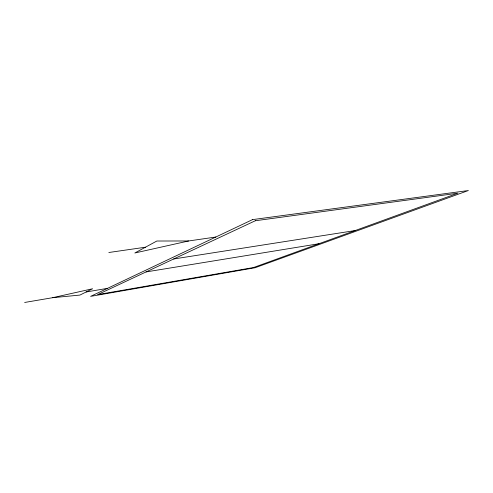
<?xml version="1.0" encoding="UTF-8"?>
<svg xmlns="http://www.w3.org/2000/svg" width="493" height="493" viewBox="0 0 493 493"><rect width="100%" height="100%" fill="white"/><g stroke="black" fill="none" stroke-linecap="round" stroke-linejoin="round"><path stroke-width="0.74" d="M188.628 240.966L134.823 252.995L156.836 241.022L188.628 240.966L215.774 237.041M52.622 297.698L92.629 288.756L79.934 295.073L52.622 297.698L24.65 302.462M86.133 291.992L107.523 288.343M146.033 271.933L318.922 243.745M173.684 258.979L355.176 230.558M108.83 252.502L145.466 247.209M252.539 219.619L90.595 296.367L255.097 267.736L468.35 190.538L252.539 219.619M255.319 220.747L97.62 294.611L253.531 267.533L457.861 193.201L255.319 220.747"/></g></svg>
